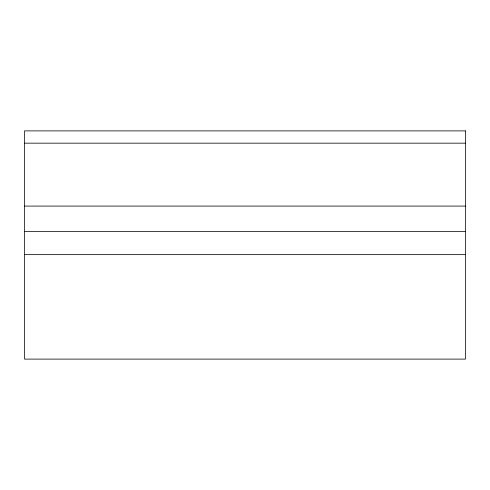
<?xml version="1.0" encoding="UTF-8"?>
<svg xmlns="http://www.w3.org/2000/svg" width="490" height="490" viewBox="0 0 490 490"><rect width="100%" height="100%" fill="white"/><g stroke="black" fill="none" stroke-linecap="round" stroke-linejoin="round"><path stroke-width="0.73" d="M24.5 143.166L465.5 143.166M24.5 206.082L465.5 206.082M24.5 231.617L465.5 231.617M24.5 254.641L465.5 254.641M465.5 130.891L24.5 130.891L24.5 359.109L465.5 359.109L465.5 130.891"/></g></svg>
